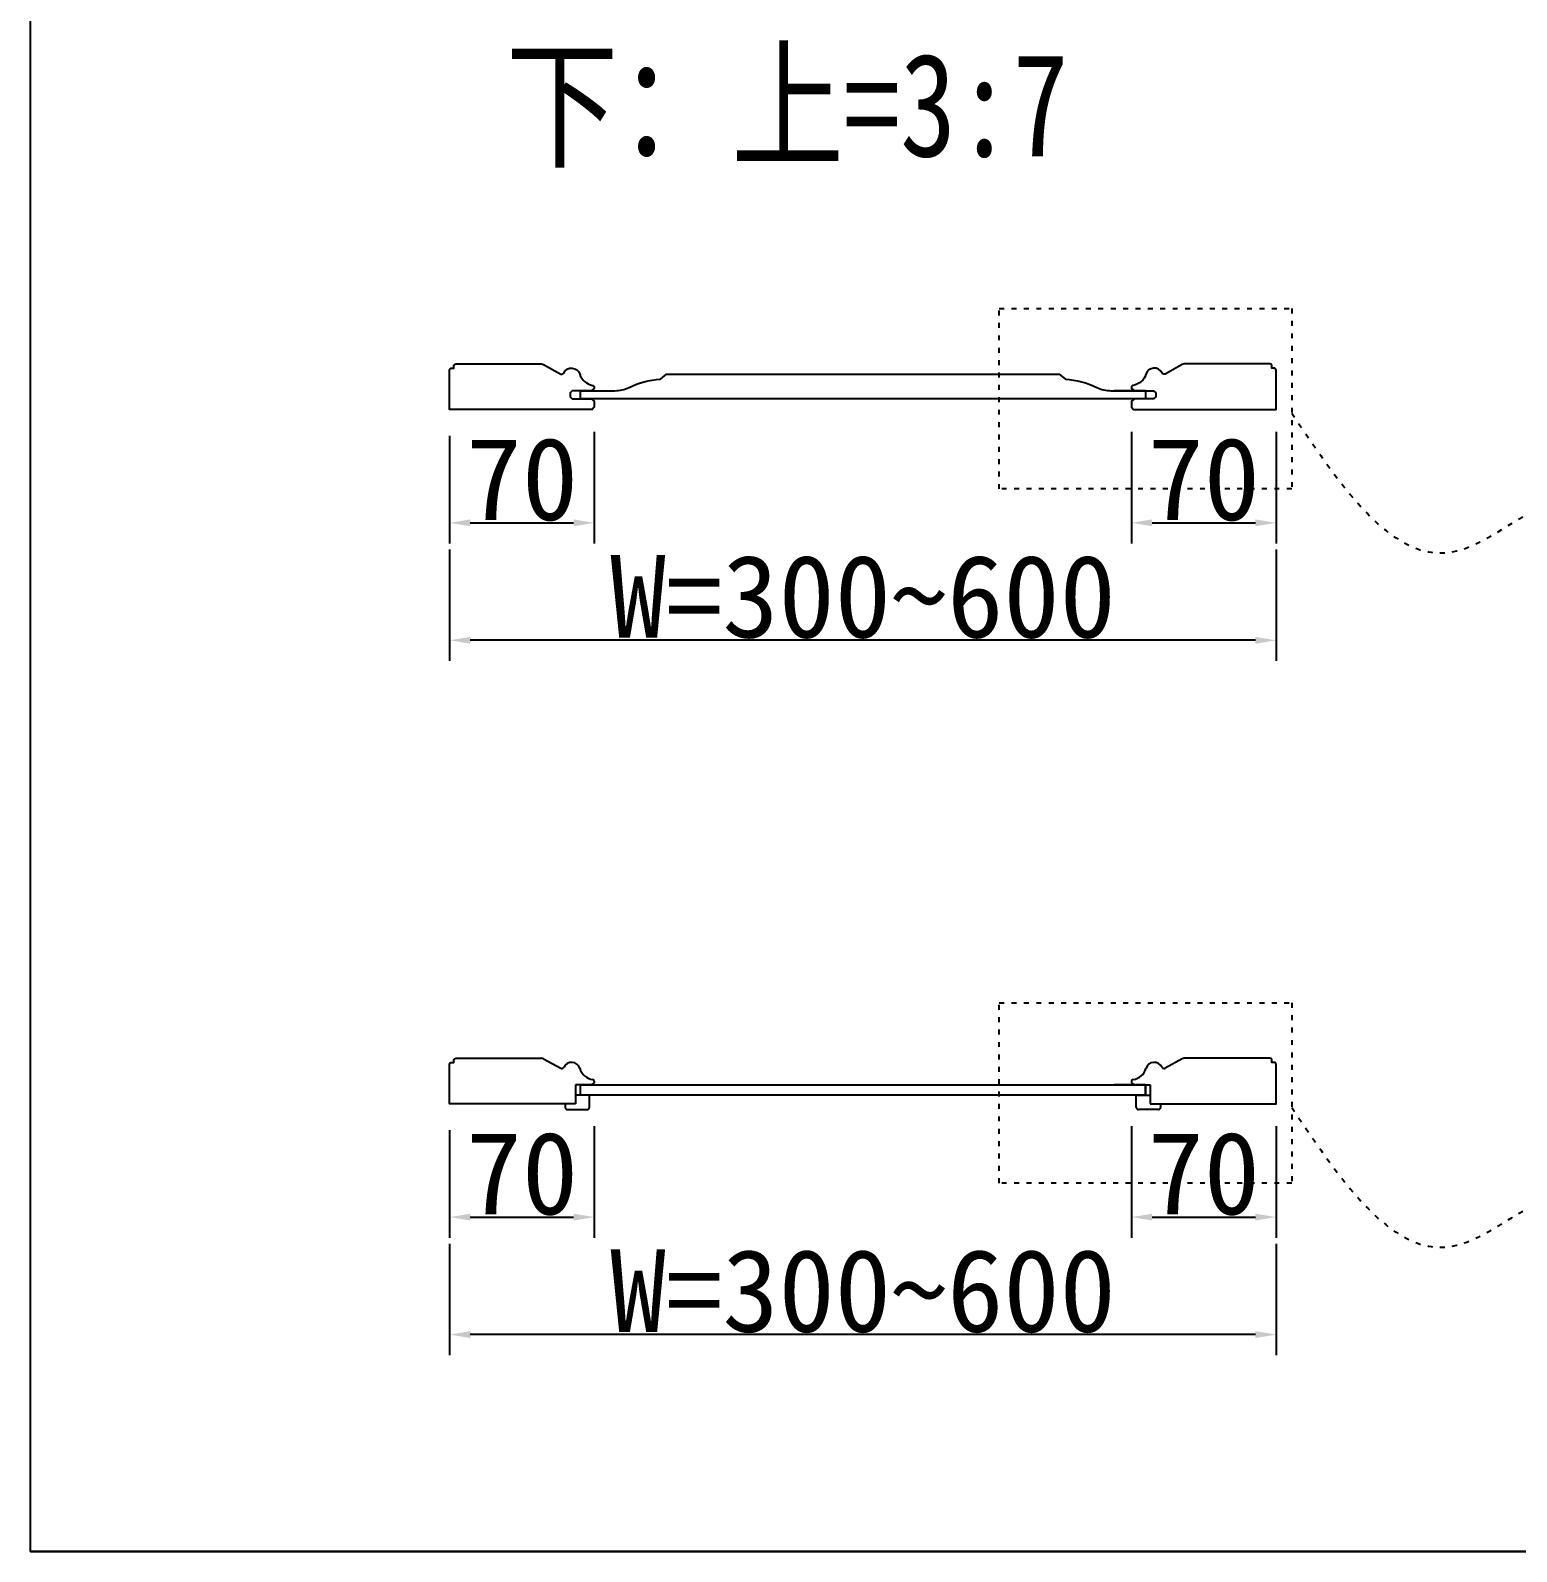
# Model space of a CAD drawing. Header units: millimetres. Extents: x 85186 to 129000, y -77269 to -36327.
# Drawn here: x 96769 to 97488, y -76149 to -75413 of the extents above; entities that cross this region are included whole.
import ezdxf

# ---------------------------------------------------------------- set-up
doc = ezdxf.new("R2010")
doc.units = ezdxf.units.MM
doc.linetypes.add('100', pattern=[30, 12, -18])
doc.styles.add('KLF-1_宋体', font='SimSun.ttf')
doc.styles.get("Standard").update_dxf_attribs({"font": 'SimSun.ttf'})
doc.styles.add('宋体', font='SimSun.ttf', dxfattribs={"width": 0.8})
doc.dimstyles.new('客来福标注小', dxfattribs={"dimscale": 20, "dimtxt": 2, "dimasz": 0.5, "dimexe": 0.5, "dimexo": 0, "dimgap": 0.05, "dimtad": 1, "dimdec": 0, "dimzin": 0, "dimdsep": 46, "dimtxsty": 'Standard', "dimcen": 0, "dimclrd": 256, "dimclre": 256, "dimclrt": 256, "dimadec": 0, "dimazin": 0, "dimtfac": 1, "dimtdec": 0, "dimtofl": 0, "dimtmove": 1, "dimatfit": 3, "dimfxl": 2.2, "dimfxlon": 1, "dimtolj": 1, "dimtzin": 0, "dimarcsym": 0})

# ---------------------------------------------------------------- blocks, each defined once
blk = doc.blocks.new('*D3335')
at = {"lineweight": -2, "transparency": 16777216}
for p, q in [((96971.49, -75609.1), (96971.49, -75661.19)), ((97041.49, -75607.19), (97041.49, -75661.19)), ((96981.49, -75651.19), (97031.49, -75651.19))]:
    blk.add_line(p, q, dxfattribs=at)
at = {"transparency": 16777216}
for points in [[(96981.49, -75649.53), (96981.49, -75652.86), (96971.49, -75651.19)], [(97031.49, -75649.53), (97031.49, -75652.86), (97041.49, -75651.19)]]:
    blk.add_solid(points, dxfattribs=at)
at = {"layer": 'Defpoints', "color": 0, "transparency": 16777216}
for p in [(96971.49, -75609.1), (97041.49, -75606.58), (97041.49, -75651.19)]:
    blk.add_point(p, dxfattribs=at)
at = {"transparency": 16777216, "insert": (97006.49, -75630.19), "char_height": 40, "attachment_point": 5, "style": 'KLF-1_宋体'}
blk.add_mtext('\\A1;70', dxfattribs=at)
blk = doc.blocks.new('*D3336')
at = {"lineweight": -2, "transparency": 16777216}
for p, q in [((97301.59, -75607.19), (97301.59, -75661.19)), ((97371.59, -75607.19), (97371.59, -75661.19)), ((97311.59, -75651.19), (97361.59, -75651.19))]:
    blk.add_line(p, q, dxfattribs=at)
at = {"transparency": 16777216}
for points in [[(97311.59, -75649.53), (97311.59, -75652.86), (97301.59, -75651.19)], [(97361.59, -75649.53), (97361.59, -75652.86), (97371.59, -75651.19)]]:
    blk.add_solid(points, dxfattribs=at)
at = {"layer": 'Defpoints', "color": 0, "transparency": 16777216}
for p in [(97301.59, -75606.58), (97371.59, -75604.53), (97371.59, -75651.19)]:
    blk.add_point(p, dxfattribs=at)
at = {"transparency": 16777216, "insert": (97336.59, -75630.19), "char_height": 40, "attachment_point": 5, "style": 'KLF-1_宋体'}
blk.add_mtext('\\A1;70', dxfattribs=at)
blk = doc.blocks.new('*D3337')
at = {"lineweight": -2, "transparency": 16777216}
for p, q in [((96971.49, -75664.08), (96971.49, -75718.08)), ((97371.59, -75664.08), (97371.59, -75718.08)), ((97361.59, -75708.08), (96981.49, -75708.08))]:
    blk.add_line(p, q, dxfattribs=at)
at = {"transparency": 16777216}
for points in [[(96981.49, -75706.41), (96981.49, -75709.75), (96971.49, -75708.08)], [(97361.59, -75706.41), (97361.59, -75709.75), (97371.59, -75708.08)]]:
    blk.add_solid(points, dxfattribs=at)
at = {"layer": 'Defpoints', "color": 0, "transparency": 16777216}
for p in [(96971.49, -75612.92), (97371.59, -75612.92), (96971.49, -75708.08)]:
    blk.add_point(p, dxfattribs=at)
at = {"transparency": 16777216, "insert": (97171.54, -75687.08), "char_height": 40, "attachment_point": 5, "style": 'KLF-1_宋体'}
blk.add_mtext('\\A1;W=300~600', dxfattribs=at)
blk = doc.blocks.new('*D3355')
at = {"lineweight": -2, "transparency": 16777216}
for p, q in [((96971.49, -75945.32), (96971.49, -75997.41)), ((97041.49, -75943.41), (97041.49, -75997.41)), ((96981.49, -75987.41), (97031.49, -75987.41))]:
    blk.add_line(p, q, dxfattribs=at)
at = {"transparency": 16777216}
for points in [[(96981.49, -75985.75), (96981.49, -75989.08), (96971.49, -75987.41)], [(97031.49, -75985.75), (97031.49, -75989.08), (97041.49, -75987.41)]]:
    blk.add_solid(points, dxfattribs=at)
at = {"layer": 'Defpoints', "color": 0, "transparency": 16777216}
for p in [(96971.49, -75945.32), (97041.49, -75942.8), (97041.49, -75987.41)]:
    blk.add_point(p, dxfattribs=at)
at = {"transparency": 16777216, "insert": (97006.49, -75966.41), "char_height": 40, "attachment_point": 5, "style": 'KLF-1_宋体'}
blk.add_mtext('\\A1;70', dxfattribs=at)
blk = doc.blocks.new('*D3356')
at = {"lineweight": -2, "transparency": 16777216}
for p, q in [((97301.59, -75943.41), (97301.59, -75997.41)), ((97371.59, -75943.41), (97371.59, -75997.41)), ((97311.59, -75987.41), (97361.59, -75987.41))]:
    blk.add_line(p, q, dxfattribs=at)
at = {"transparency": 16777216}
for points in [[(97311.59, -75985.75), (97311.59, -75989.08), (97301.59, -75987.41)], [(97361.59, -75985.75), (97361.59, -75989.08), (97371.59, -75987.41)]]:
    blk.add_solid(points, dxfattribs=at)
at = {"layer": 'Defpoints', "color": 0, "transparency": 16777216}
for p in [(97301.59, -75942.8), (97371.59, -75940.75), (97371.59, -75987.41)]:
    blk.add_point(p, dxfattribs=at)
at = {"transparency": 16777216, "insert": (97336.59, -75966.41), "char_height": 40, "attachment_point": 5, "style": 'KLF-1_宋体'}
blk.add_mtext('\\A1;70', dxfattribs=at)
blk = doc.blocks.new('*D3357')
at = {"lineweight": -2, "transparency": 16777216}
for p, q in [((96971.49, -76000.3), (96971.49, -76054.3)), ((97371.59, -76000.3), (97371.59, -76054.3)), ((97361.59, -76044.3), (96981.49, -76044.3))]:
    blk.add_line(p, q, dxfattribs=at)
at = {"transparency": 16777216}
for points in [[(96981.49, -76042.64), (96981.49, -76045.97), (96971.49, -76044.3)], [(97361.59, -76042.64), (97361.59, -76045.97), (97371.59, -76044.3)]]:
    blk.add_solid(points, dxfattribs=at)
at = {"layer": 'Defpoints', "color": 0, "transparency": 16777216}
for p in [(96971.49, -75949.14), (97371.59, -75949.14), (96971.49, -76044.3)]:
    blk.add_point(p, dxfattribs=at)
at = {"transparency": 16777216, "insert": (97171.54, -76023.3), "char_height": 40, "attachment_point": 5, "style": 'KLF-1_宋体'}
blk.add_mtext('\\A1;W=300~600', dxfattribs=at)

msp = doc.modelspace()

# ---------------------------------------------------------------- linework, layer by layer
at = {"color": 2}
for p, q in [((97001.492, -75910.478), (97015.974, -75910.478)), ((97016.945, -75910.729), (97025.266, -75915.352)), ((97326.133, -75910.729), (97317.813, -75915.352)), ((97341.586, -75910.478), (97327.105, -75910.478)), ((97025.751, -75915.478), (97025.802, -75915.478)), ((97317.327, -75915.478), (97317.277, -75915.478)), ((97039.992, -75923.427), (97032.439, -75923.427)), ((97032.439, -75923.427), (97032.439, -75927.427)), ((97034.792, -75928.427), (97034.792, -75923.427)), ((97041.492, -75922.427), (97039.992, -75923.427)), ((97041.492, -75921.819), (97041.492, -75922.427)), ((97301.586, -75921.819), (97301.586, -75922.427)), ((97301.586, -75921.819), (97301.586, -75922.427)), ((97301.586, -75922.427), (97303.086, -75923.427)), ((97301.586, -75922.427), (97303.086, -75923.427)), ((97303.086, -75923.427), (97310.639, -75923.427)), ((97303.086, -75923.427), (97310.639, -75923.427)), ((97308.286, -75923.427), (97308.286, -75928.427)), ((97308.286, -75928.427), (97308.286, -75923.427)), ((97310.639, -75923.427), (97310.639, -75927.427)), ((97310.639, -75923.427), (97310.639, -75927.427))]:
    msp.add_line(p, q, dxfattribs=at)
at = {"color": 4}
for p, q in [((97034.792, -75923.427), (97296.841, -75923.427)), ((97291.587, -75923.427), (97308.286, -75923.427)), ((97308.286, -75923.427), (97293.179, -75923.427)), ((97293.179, -75923.427), (97308.286, -75923.427)), ((97308.286, -75923.427), (97299.386, -75923.427)), ((97308.286, -75928.427), (97034.792, -75928.427))]:
    msp.add_line(p, q, dxfattribs=at)
at = {"color": 0}
for p, q in [((97032.439, -75932.478), (97027.439, -75932.478)), ((97027.439, -75932.478), (97027.439, -75934.328)), ((97032.439, -75927.013), (97032.439, -75932.478)), ((97032.439, -75928.427), (97032.439, -75932.478)), ((97310.639, -75927.013), (97310.639, -75932.478)), ((97310.639, -75927.013), (97310.639, -75932.478)), ((97310.639, -75928.427), (97310.639, -75932.478)), ((97310.639, -75932.478), (97315.639, -75932.478)), ((97315.639, -75932.478), (97315.639, -75934.328)), ((97028.439, -75935.328), (97038.179, -75935.328)), ((97314.639, -75935.328), (97304.9, -75935.328))]:
    msp.add_line(p, q, dxfattribs=at)
for p, q in [((97039.179, -75928.427), (97032.439, -75928.427)), ((97032.439, -75928.427), (97032.439, -75932.478)), ((97039.179, -75934.328), (97039.179, -75928.427)), ((97303.9, -75934.328), (97303.9, -75928.427)), ((97303.9, -75928.427), (97310.639, -75928.427)), ((97310.639, -75928.427), (97310.639, -75932.478)), ((96768.532, -76149.384), (99785.631, -76149.384))]:
    msp.add_line(p, q)
msp.add_lwpolyline([(96768.532, -73260.69), (99785.631, -73260.69), (99785.631, -76149.384), (96768.532, -76149.384)], close=True, dxfattribs=at)
at = {"color": 251, "linetype": '100', "ltscale": 0.2}
for points in [[(97237.522, -75547.443), (97379.15, -75547.443), (97379.15, -75634.808), (97237.522, -75634.808)], [(97237.522, -75883.665), (97379.15, -75883.665), (97379.15, -75971.03), (97237.522, -75971.03)]]:
    msp.add_lwpolyline(points, close=True, dxfattribs=at)
at = {"color": 2}
for points in [[(97001.492, -75574.256), (97015.974, -75574.256, -0.1274582), (97016.945, -75574.508), (97025.266, -75579.13, 0.1274582), (97025.751, -75579.256), (97025.802, -75579.256, 0.2924495), (97026.71, -75578.675, -0.6933753), (97034.492, -75579.256, 0.2819001), (97040.657, -75584.611, -0.3664776), (97041.492, -75585.598), (97041.492, -75586.205), (97039.992, -75587.205), (97030.792, -75587.205), (97029.792, -75588.205), (97029.792, -75590.205), (97030.792, -75591.205), (97039.992, -75591.205), (97041.492, -75592.205), (97041.492, -75595.256), (97040.492, -75596.256), (96971.492, -75596.256), (96971.492, -75577.256, -0.4142136), (96972.492, -75576.256), (96973.492, -75576.256), (96973.492, -75575.256, -0.4142136), (96974.492, -75574.256), (97015.974, -75574.256)], [(97308.286, -75587.205), (97293.179, -75587.205), (97308.286, -75587.205), (97308.286, -75591.205), (97034.792, -75591.205), (97034.792, -75587.205), (97051.492, -75587.205, 0.1107937), (97058.327, -75585.672, -0.1068206), (97073.49, -75581.705), (97076.492, -75579.205), (97266.586, -75579.205), (97269.589, -75581.705, -0.1068206), (97284.752, -75585.672, 0.1107937), (97291.587, -75587.205), (97308.286, -75587.205), (97299.386, -75587.205)], [(97341.586, -75574.256), (97327.105, -75574.256, 0.1274582), (97326.133, -75574.508), (97317.813, -75579.13, -0.1274582), (97317.327, -75579.256), (97317.277, -75579.256, -0.2924495), (97316.369, -75578.675, 0.6933753), (97308.586, -75579.256, -0.2819001), (97302.421, -75584.611, 0.3664776), (97301.586, -75585.598), (97301.586, -75586.205), (97303.086, -75587.205), (97312.286, -75587.205), (97313.286, -75588.205), (97313.286, -75590.205), (97312.286, -75591.205), (97303.086, -75591.205), (97301.586, -75592.205), (97301.586, -75595.256), (97302.586, -75596.256), (97371.586, -75596.256), (97371.586, -75577.256, 0.4142136), (97370.586, -75576.256), (97369.586, -75576.256), (97369.586, -75575.256, 0.4142136), (97368.586, -75574.256), (97327.105, -75574.256)], [(97032.439, -75932.478), (96971.492, -75932.478), (96971.492, -75913.478, -0.4142136), (96972.492, -75912.478), (96973.492, -75912.478), (96973.492, -75911.478, -0.4142136), (96974.492, -75910.478), (97015.974, -75910.478)], [(97310.639, -75932.478), (97371.586, -75932.478), (97371.586, -75913.478, 0.4142136), (97370.586, -75912.478), (97369.586, -75912.478), (97369.586, -75911.478, 0.4142136), (97368.586, -75910.478), (97327.105, -75910.478)]]:
    msp.add_lwpolyline(points, format="xyb", dxfattribs=at)
for centre, radius, start, end in [((97015.974, -75912.478), 2, 60.945396, 90), ((97327.105, -75912.478), 2, 90, 119.054604), ((97025.751, -75914.478), 1, 240.945396, 270), ((97025.802, -75914.478), 1, 270.000007, 335.206144), ((97030.492, -75916.644), 4.167, 16.260205, 155.206137), ((97041.946, -75913.122), 7.817, 197.534421, 260.507024), ((97301.132, -75913.122), 7.817, 279.492976, 342.465579), ((97312.586, -75916.644), 4.167, 24.793863, 163.739795), ((97317.277, -75914.478), 1, 204.793856, 269.999993), ((97317.327, -75914.478), 1, 270, 299.054604), ((97040.492, -75921.819), 1, 360, 80.507024), ((97302.586, -75921.819), 1, 99.492976, 180), ((97302.586, -75921.819), 1, 99.492976, 180)]:
    msp.add_arc(centre, radius, start, end, dxfattribs=at)
at = {"color": 0}
for centre, start, end in [((97028.439, -75934.328), 180, 270), ((97038.179, -75934.328), 270, 0), ((97304.9, -75934.328), 180, 270), ((97314.639, -75934.328), 270, 0)]:
    msp.add_arc(centre, 1, start, end, dxfattribs=at)
at = {"color": 251, "linetype": '100', "ltscale": 0.2}
for points in [[(97379.15, -75598.08), (97404.097, -75635.174), (97443.36, -75693.55), (97502.92, -75633.875), (97527.718, -75640.641), (97534.806, -75644.318)], [(97379.15, -75934.302), (97404.097, -75971.395), (97443.36, -76029.772), (97502.92, -75970.097), (97527.718, -75976.862), (97534.806, -75980.54)]]:
    msp.add_open_spline(points, degree=3, knots=[0, 0, 0, 0, 104.1239361, 163.86704, 188.2182737, 188.2182737, 188.2182737, 188.2182737], dxfattribs=at)

# ---------------------------------------------------------------- texts
at = {"color": 0, "insert": (96998.625, -75423.785), "char_height": 50, "width": 365.74022, "attachment_point": 1, "style": '宋体'}
msp.add_mtext('下：上=3:7', dxfattribs=at)

# ---------------------------------------------------------------- dimensions: what is measured, and where the dimension line sits
at = {"color": 0}
for base, p1, p2, picture, middle in [((97041.492, -75651.194), (96971.492, -75609.102), (97041.492, -75606.576), '*D3335', (97006.492, -75630.194)), ((97371.586, -75651.194), (97301.586, -75606.576), (97371.586, -75604.533), '*D3336', (97336.586, -75630.194)), ((97041.492, -75987.415), (96971.492, -75945.323), (97041.492, -75942.798), '*D3355', (97006.492, -75966.415)), ((97371.586, -75987.415), (97301.586, -75942.798), (97371.586, -75940.755), '*D3356', (97336.586, -75966.415))]:
    dim = msp.add_linear_dim(base=base, p1=p1, p2=p2, dimstyle='客来福标注小', override={"dimtxsty": 'KLF-1_宋体'}, dxfattribs=at)
    dim.commit()
    dim.dimension.update_dxf_attribs({"geometry": picture, "text_midpoint": middle})
for base, p1, p2, picture, middle in [((96971.492, -75708.082), (97371.586, -75612.923), (96971.492, -75612.923), '*D3337', (97171.539, -75687.082)), ((96971.492, -76044.303), (97371.586, -75949.145), (96971.492, -75949.145), '*D3357', (97171.539, -76023.303))]:
    dim = msp.add_linear_dim(base=base, p1=p1, p2=p2, text='W=300~600', dimstyle='客来福标注小', override={"dimtxsty": 'KLF-1_宋体'}, dxfattribs=at)
    dim.commit()
    dim.dimension.update_dxf_attribs({"geometry": picture, "text_midpoint": middle})

doc.saveas('drawing.dxf')
